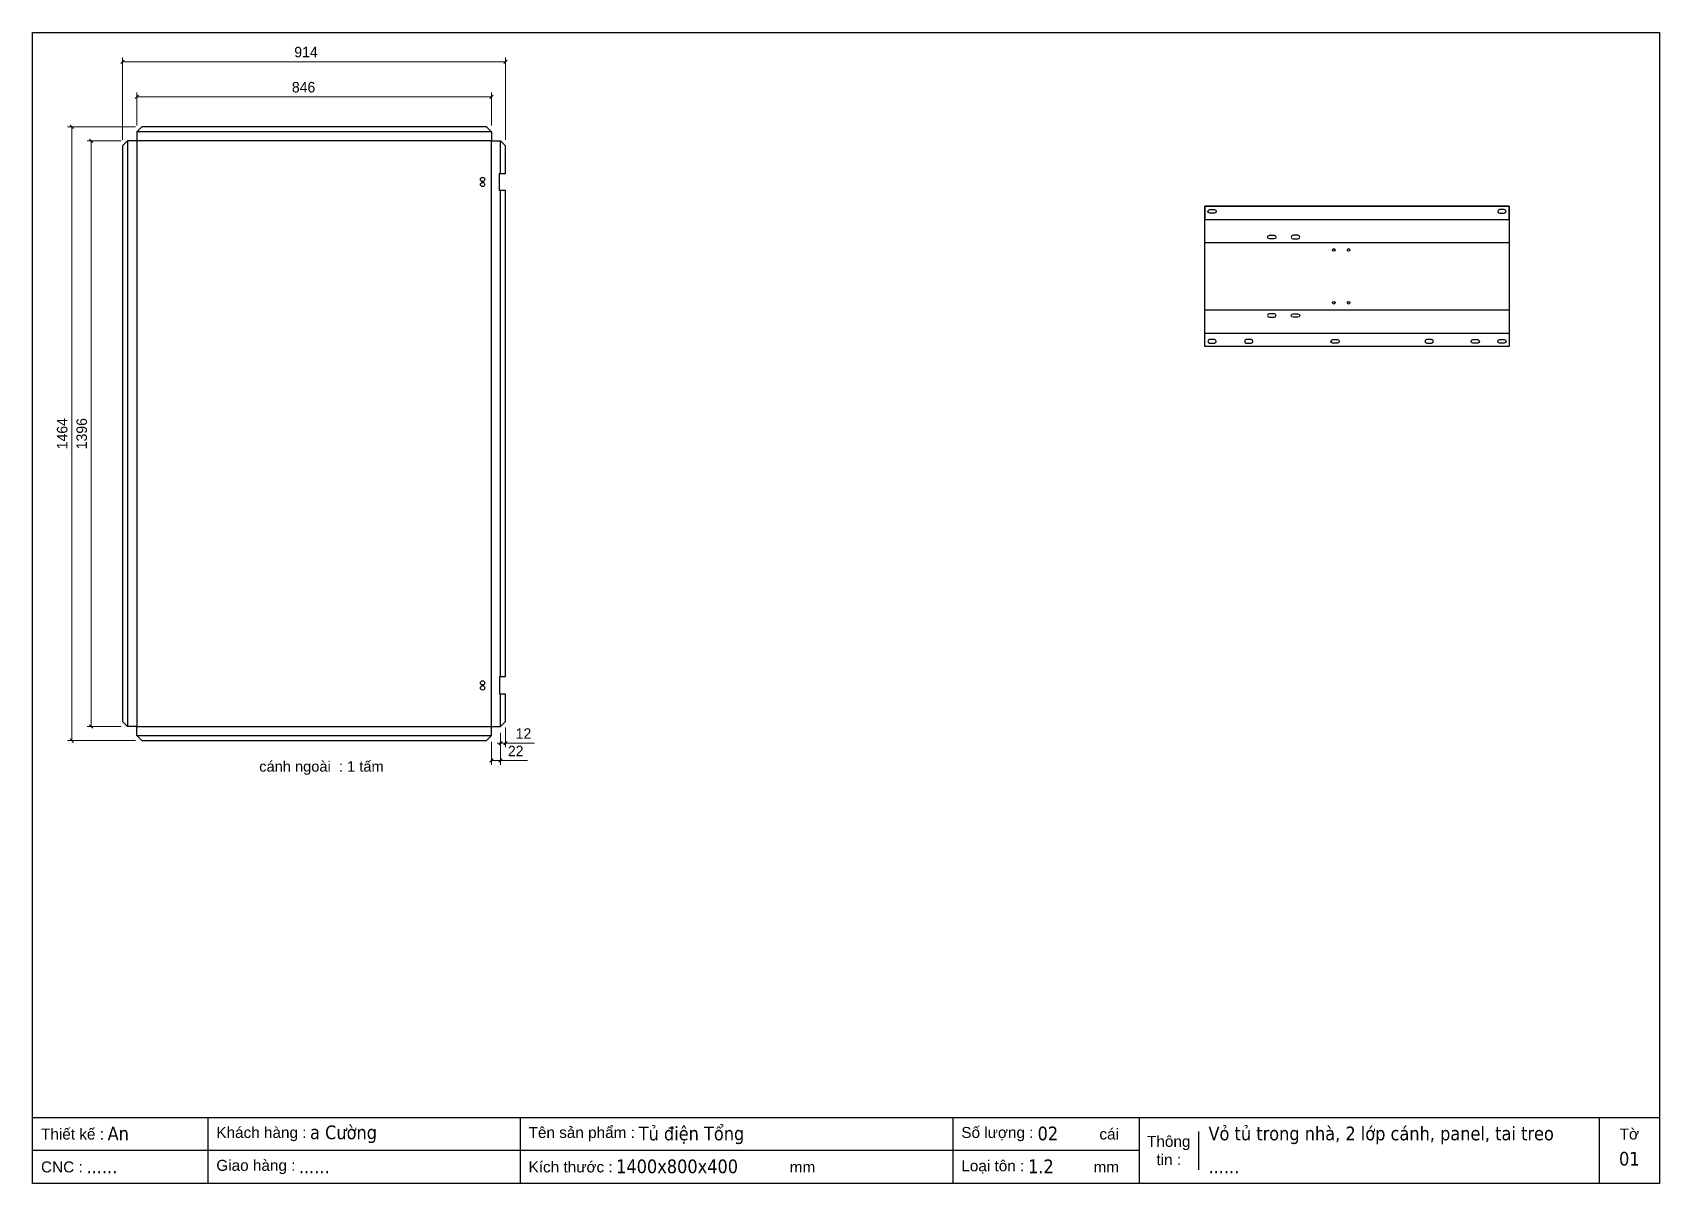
# Model space of a CAD drawing. Header units: millimetres. Extents: x 0 to 3881, y 0 to 2744.
import ezdxf
from ezdxf.enums import TextEntityAlignment as Align

# ---------------------------------------------------------------- set-up
doc = ezdxf.new("R2010")
doc.units = ezdxf.units.MM
doc.layers.add('DIM', color=253, linetype='Continuous')
doc.styles.add('Arial', font='arial.ttf')
doc.styles.add('Tahoma (Input Text)', font='tahoma.ttf')
doc.dimstyles.new('Dim-25', dxfattribs={"dimtxt": 25, "dimasz": 8, "dimexe": 10, "dimexo": 15, "dimgap": 10, "dimtad": 1, "dimdec": 0, "dimtxsty": 'Standard', "dimblk": 'OBLIQUE', "dimcen": 10, "dimclrd": 5, "dimclre": 5, "dimclrt": 3, "dimazin": 3, "dimtfac": 1, "dimtdec": 0, "dimtmove": 0, "dimatfit": 3, "dimldrblk": 'OBLIQUE', "dimlwd": 9, "dimlwe": 9})

# ---------------------------------------------------------------- blocks, each defined once
blk = doc.blocks.new('khungtenAsean2')
at = {"color": 7}
for p, q in [((2970, -1980), (0, -1980)), ((320, -1980), (320, -2100)), ((890, -1980), (890, -2100)), ((1680, -1980), (1680, -2100)), ((2020, -1980), (2020, -2100)), ((2860, -1980), (2860, -2100)), ((2128.3, -2005), (2128.3, -2075)), ((2020, -2040), (0, -2040))]:
    blk.add_line(p, q, dxfattribs=at)
blk.add_lwpolyline([(0, 0), (2970, 0), (2970, -2100), (0, -2100)], close=True, dxfattribs=at)
at = {"color": 2, "char_height": 20, "style": 'Arial'}
for s, insert, width, attachment_point in [('  Thiết kế :', (0, -2010), 917.634, 4), ('  Khách hàng :', (320, -2010), 917.634, 4), ('  Tên sản phẩm :', (890, -2010), 917.634, 4), ('  Số lượng :', (1680, -2010), 917.634, 4), ('cái', (1947.6, -2010), 917.634, 4), ('Thông\\Ptin :', (2074.2, -2040), 108.311, 5), ('Tờ', (2915, -2010), 110, 5), ('  CNC :', (0, -2070), 917.634, 4), ('  Giao hàng :', (320, -2070), 917.634, 4), ('  Kích thước :', (890, -2070), 917.634, 4), ('mm', (1382.3, -2070), 917.634, 4), ('  Loại tôn :', (1680, -2070), 917.634, 4), ('mm', (1936.9, -2070), 917.634, 4)]:
    blk.add_mtext(s, dxfattribs=dict(at, insert=insert, width=width, attachment_point=attachment_point))
at = {"color": 1, "style": 'Tahoma (Input Text)', "flags": 8}
for tag, p in [('#01', (137.1, -2021.3)), ('#03', (506.6, -2019.3)), ('#05', (1106.6, -2021.3)), ('#07', (1834.7, -2021.3)), ('#09', (2146.7, -2021.3)), ('#02', (98.5, -2081.3)), ('#04', (486.1, -2081.3)), ('#06', (1065.3, -2081.3)), ('#08', (1817.4, -2081.3)), ('#10', (2146.7, -2081.3))]:
    blk.add_attdef(tag, p, '', height=25, dxfattribs=at)
blk.add_attdef('#11', text='', height=25, dxfattribs=at).set_placement((2915, -2067.3), align=Align.CENTER)
blk = doc.blocks.new('*D1')
at = {"color": 0, "linetype": 'ByBlock', "lineweight": -2}
for p, q in [((252.6, 2595), (244.6, 2587)), ((1090.6, 2587), (1098.6, 2595))]:
    blk.add_line(p, q, dxfattribs=at)
at = {"layer": 'Defpoints', "color": 0, "ltscale": 3, "transparency": 16777216}
for p in [(1094.6, 2591), (248.6, 2507.8), (1094.6, 2507.8)]:
    blk.add_point(p, dxfattribs=at)
at = {"layer": 'DIM', "color": 5, "lineweight": 9, "ltscale": 3, "transparency": 16777216}
for p, q in [((248.6, 2522.8), (248.6, 2601)), ((1094.6, 2522.8), (1094.6, 2601)), ((248.6, 2591), (1094.6, 2591))]:
    blk.add_line(p, q, dxfattribs=at)
at = {"layer": 'DIM', "color": 3, "ltscale": 3, "transparency": 16777216, "insert": (646.6, 2613.8), "char_height": 25, "attachment_point": 5}
blk.add_mtext('846', dxfattribs=at)
blk = doc.blocks.new('_Oblique')
at = {"color": 0, "linetype": 'ByBlock', "lineweight": -2}
blk.add_line((-0.5, -0.5), (0.5, 0.5), dxfattribs=at)
blk = doc.blocks.new('*D2')
at = {"color": 0, "linetype": 'ByBlock', "lineweight": -2}
for p, q in [((144.2, 2481.8), (136.2, 2489.8)), ((136.2, 1093.8), (144.2, 1085.8))]:
    blk.add_line(p, q, dxfattribs=at)
at = {"layer": 'Defpoints', "color": 0, "ltscale": 3, "transparency": 16777216}
for p in [(226.6, 2485.8), (140.2, 1089.8), (226.6, 1089.8)]:
    blk.add_point(p, dxfattribs=at)
at = {"layer": 'DIM', "color": 5, "lineweight": 9, "ltscale": 3, "transparency": 16777216}
for p, q in [((211.6, 2485.8), (130.2, 2485.8)), ((140.2, 2485.8), (140.2, 1089.8)), ((211.6, 1089.8), (130.2, 1089.8))]:
    blk.add_line(p, q, dxfattribs=at)
at = {"layer": 'DIM', "color": 3, "ltscale": 3, "transparency": 16777216, "insert": (117.4, 1787.8), "char_height": 25, "attachment_point": 5, "rotation": 90}
blk.add_mtext('1396', dxfattribs=at)
blk = doc.blocks.new('*D3')
at = {"color": 0, "linetype": 'ByBlock', "lineweight": -2}
for p, q in [((97.6, 2515.8), (89.6, 2523.8)), ((89.6, 1059.8), (97.6, 1051.8))]:
    blk.add_line(p, q, dxfattribs=at)
at = {"layer": 'Defpoints', "color": 0, "ltscale": 3, "transparency": 16777216}
for p in [(260.6, 2519.8), (93.6, 1055.8), (260.6, 1055.8)]:
    blk.add_point(p, dxfattribs=at)
at = {"layer": 'DIM', "color": 5, "lineweight": 9, "ltscale": 3, "transparency": 16777216}
for p, q in [((245.6, 2519.8), (83.6, 2519.8)), ((93.6, 2519.8), (93.6, 1055.8)), ((245.6, 1055.8), (83.6, 1055.8))]:
    blk.add_line(p, q, dxfattribs=at)
at = {"layer": 'DIM', "color": 3, "ltscale": 3, "transparency": 16777216, "insert": (70.8, 1787.8), "char_height": 25, "attachment_point": 5, "rotation": 90}
blk.add_mtext('1464', dxfattribs=at)
blk = doc.blocks.new('*D4')
at = {"color": 0, "linetype": 'ByBlock', "lineweight": -2}
for p, q in [((218.6, 2678.8), (210.6, 2670.8)), ((1124.6, 2670.8), (1132.6, 2678.8))]:
    blk.add_line(p, q, dxfattribs=at)
at = {"layer": 'Defpoints', "color": 0, "ltscale": 3, "transparency": 16777216}
for p in [(1128.6, 2674.8), (214.6, 2473.8), (1128.6, 2473.8)]:
    blk.add_point(p, dxfattribs=at)
at = {"layer": 'DIM', "color": 5, "lineweight": 9, "ltscale": 3, "transparency": 16777216}
for p, q in [((214.6, 2488.8), (214.6, 2684.8)), ((1128.6, 2488.8), (1128.6, 2684.8)), ((214.6, 2674.8), (1128.6, 2674.8))]:
    blk.add_line(p, q, dxfattribs=at)
at = {"layer": 'DIM', "color": 3, "ltscale": 3, "transparency": 16777216, "insert": (652.3, 2697.6), "char_height": 25, "attachment_point": 5}
blk.add_mtext('914', dxfattribs=at)
blk = doc.blocks.new('*D5')
at = {"color": 0, "linetype": 'ByBlock', "lineweight": -2}
for p, q in [((1112.6, 1046.2), (1120.6, 1054.2)), ((1132.6, 1054.2), (1124.6, 1046.2))]:
    blk.add_line(p, q, dxfattribs=at)
at = {"layer": 'Defpoints', "color": 0, "ltscale": 3, "transparency": 16777216}
for p in [(1116.6, 1089.8), (1128.6, 1101.8), (1128.6, 1050.2)]:
    blk.add_point(p, dxfattribs=at)
at = {"layer": 'DIM', "color": 5, "lineweight": 9, "ltscale": 3, "transparency": 16777216}
for p, q in [((1128.6, 1086.8), (1128.6, 1040.2)), ((1116.6, 1050.2), (1108.6, 1050.2)), ((1116.6, 1074.8), (1116.6, 1040.2)), ((1116.6, 1050.2), (1128.6, 1050.2)), ((1128.6, 1050.2), (1197.8, 1050.2))]:
    blk.add_line(p, q, dxfattribs=at)
at = {"layer": 'DIM', "color": 3, "ltscale": 3, "transparency": 16777216, "insert": (1171.2, 1072.8), "char_height": 25, "attachment_point": 5}
blk.add_mtext('12', dxfattribs=at)
blk = doc.blocks.new('*D6')
at = {"color": 0, "linetype": 'ByBlock', "lineweight": -2}
for p, q in [((1098.6, 1012.5), (1090.6, 1004.5)), ((1112.6, 1004.5), (1120.6, 1012.5))]:
    blk.add_line(p, q, dxfattribs=at)
at = {"layer": 'Defpoints', "color": 0, "ltscale": 3, "transparency": 16777216}
for p in [(1116.6, 1089.8), (1094.6, 1067.8), (1116.6, 1008.5)]:
    blk.add_point(p, dxfattribs=at)
at = {"layer": 'DIM', "color": 5, "lineweight": 9, "ltscale": 3, "transparency": 16777216}
for p, q in [((1094.6, 1052.8), (1094.6, 998.5)), ((1116.6, 1074.8), (1116.6, 998.5)), ((1094.6, 1008.5), (1116.6, 1008.5)), ((1116.6, 1008.5), (1180.6, 1008.5))]:
    blk.add_line(p, q, dxfattribs=at)
at = {"layer": 'DIM', "color": 3, "ltscale": 3, "transparency": 16777216, "insert": (1152.6, 1031.1), "char_height": 25, "attachment_point": 5}
blk.add_mtext('22', dxfattribs=at)

msp = doc.modelspace()

# ---------------------------------------------------------------- linework, layer by layer
at = {"color": 7, "ltscale": 3}
for p, q in [((226.6, 2485.8), (214.6, 2473.8)), ((260.6, 2519.8), (248.6, 2507.8)), ((1082.6, 2519.8), (1094.6, 2507.8)), ((1116.6, 2485.8), (1128.6, 2473.8)), ((226.6, 1089.8), (214.6, 1101.8)), ((1116.6, 1089.8), (1128.6, 1101.8)), ((260.6, 1055.8), (248.6, 1067.8)), ((1082.6, 1055.8), (1094.6, 1067.8))]:
    msp.add_line(p, q, dxfattribs=at)
for points in [[(248.6, 2507.8), (248.6, 2485.8), (226.6, 2485.8)], [(226.6, 2485.8), (226.6, 1089.8)], [(1094.6, 2507.8), (248.6, 2507.8)], [(1082.6, 2519.8), (260.6, 2519.8)], [(1094.6, 2507.8), (1094.6, 2485.8), (1116.6, 2485.8)], [(1116.6, 2408.5), (1116.6, 2485.8)], [(214.6, 2473.8), (214.6, 1101.8)], [(1128.6, 2408.5), (1128.6, 2473.8)], [(1116.6, 1208.1), (1116.6, 2367.5)], [(1128.6, 1208.1), (1128.6, 2367.5)], [(1116.6, 1089.8), (1116.6, 1167.1)], [(1128.6, 1101.8), (1128.6, 1167.1)], [(248.6, 1067.8), (248.6, 1089.8), (226.6, 1089.8)], [(1094.6, 1067.8), (1094.6, 1089.8), (1116.6, 1089.8)], [(248.6, 1067.8), (1094.6, 1067.8)], [(260.6, 1055.8), (1082.6, 1055.8)]]:
    msp.add_lwpolyline(points, dxfattribs=at)
for points in [[(248.6, 1089.8), (1094.6, 1089.8), (1094.6, 2485.8), (248.6, 2485.8)], [(2796.3, 2330.5), (3522.7, 2330.5), (3522.7, 1995.6), (2796.3, 1995.6)]]:
    msp.add_lwpolyline(points, close=True, dxfattribs=at)
at = {"color": 2, "ltscale": 3}
for points in [[(1128.6, 2367.5), (1113.6, 2367.5), (1113.6, 2408.5), (1128.6, 2408.5)], [(1128.6, 1208.1), (1113.6, 1208.1), (1113.6, 1167.1), (1128.6, 1167.1)]]:
    msp.add_lwpolyline(points, dxfattribs=at)
at = {"color": 8}
for points in [[(2796.3, 2298.5), (3522.7, 2298.5), (3522.7, 2330.5), (2796.3, 2330.5)], [(2796.3, 2243.5), (3522.7, 2243.5), (3522.7, 2082.5), (2796.3, 2082.5)], [(2796.3, 2027.5), (3522.7, 2027.5), (3522.7, 1995.6), (2796.3, 1995.6)]]:
    msp.add_lwpolyline(points, close=True, dxfattribs=at)
at = {"color": 2, "ltscale": 3}
for points in [[(2819.5, 2313.7), (2808, 2313.7, -1), (2808, 2322.2), (2819.5, 2322.2, -1)], [(3499.6, 2313.7), (3511.1, 2313.7, 1), (3511.1, 2322.2), (3499.6, 2322.2, 1)], [(2962.1, 2252.3), (2950.6, 2252.3, -1), (2950.6, 2260.8), (2962.1, 2260.8, -1)], [(3007.2, 2252.3), (3018.7, 2252.3, 1), (3018.7, 2260.8), (3007.2, 2260.8, 1)], [(2962.1, 2073.8), (2950.6, 2073.8, 1), (2950.6, 2065.3), (2962.1, 2065.3, 1)], [(3007.2, 2073.8), (3018.7, 2073.8, -1), (3018.7, 2065.3), (3007.2, 2065.3, -1)], [(2819.5, 2012.2), (2808, 2012.2, 1), (2808, 2003.7), (2819.5, 2003.7, 1)], [(2907, 2012.2), (2895.5, 2012.2, 1), (2895.5, 2003.7), (2907, 2003.7, 1)], [(3101.5, 2012.2), (3113, 2012.2, -1), (3113, 2003.7), (3101.5, 2003.7, -1)], [(3337.6, 2012.2), (3326.1, 2012.2, 1), (3326.1, 2003.7), (3337.6, 2003.7, 1)], [(3436.1, 2012.2), (3447.6, 2012.2, -1), (3447.6, 2003.7), (3436.1, 2003.7, -1)], [(3499.6, 2012.2), (3511.1, 2012.2, -1), (3511.1, 2003.7), (3499.6, 2003.7, -1)]]:
    msp.add_lwpolyline(points, format="xyb", close=True, dxfattribs=at)
for centre, radius in [((1073.6, 2394), 5), ((1073.6, 2382), 5), ((3104.5, 2226), 3), ((3139.5, 2226), 3), ((3104.5, 2100), 3), ((3139.5, 2100), 3), ((1073.6, 1193.6), 5), ((1073.6, 1181.6), 5)]:
    msp.add_circle(centre, radius, dxfattribs=at)

# ---------------------------------------------------------------- block references
at = {"color": 7}
ref = msp.add_blockref('khungtenAsean2', (0, 2744.3), dxfattribs=dict(at, xscale=1.306799999998474, yscale=1.306799999998474, zscale=1.306799999998474))
ref.add_attrib('#11', '01', dxfattribs={"color": 1, "height": 32.67, "style": 'Tahoma (Input Text)'}).set_placement((3809.3, 42.7), align=Align.CENTER)
ref.add_attrib('#09', 'Vỏ tủ trong nhà, 2 lớp cánh, panel, tai treo', (2805.3, 102.9), dxfattribs={"color": 1, "height": 32.67, "style": 'Tahoma (Input Text)'})
ref.add_attrib('#10', '......', (2805.3, 24.5), dxfattribs={"color": 1, "height": 32.67, "style": 'Tahoma (Input Text)'})
ref.add_attrib('#08', '1.2', (2375, 24.5), dxfattribs={"color": 1, "height": 32.67, "style": 'Tahoma (Input Text)'})
ref.add_attrib('#07', '02', (2397.6, 102.9), dxfattribs={"color": 1, "height": 32.67, "style": 'Tahoma (Input Text)'})
ref.add_attrib('#06', '1400x800x400', (1392.2, 24.5), dxfattribs={"color": 1, "height": 32.67, "style": 'Tahoma (Input Text)'})
ref.add_attrib('#05', 'Tủ điện Tổng', (1446.1, 102.9), dxfattribs={"color": 1, "height": 32.67, "style": 'Tahoma (Input Text)'})
ref.add_attrib('#04', '......', (635.2, 24.5), dxfattribs={"color": 1, "height": 32.67, "style": 'Tahoma (Input Text)'})
ref.add_attrib('#03', 'a Cường', (662, 105.5), dxfattribs={"color": 1, "height": 32.67, "style": 'Tahoma (Input Text)'})
ref.add_attrib('#02', '......', (128.7, 24.5), dxfattribs={"color": 1, "height": 32.67, "style": 'Tahoma (Input Text)'})
ref.add_attrib('#01', 'An', (179.1, 102.9), dxfattribs={"color": 1, "height": 32.67, "style": 'Tahoma (Input Text)'})

# ---------------------------------------------------------------- texts
at = {"color": 7, "insert": (689.2, 990.6), "char_height": 25, "width": 699.046, "attachment_point": 5}
msp.add_mtext('{\\fArial|b0|i0|c0|p34;cánh ngoài  : 1 tấm}', dxfattribs=at)

# ---------------------------------------------------------------- dimensions: what is measured, and where the dimension line sits
at = {"layer": 'DIM', "color": 7, "ltscale": 3}
for base, p1, p2, picture, middle in [((1128.6, 2674.8), (214.6, 2473.8), (1128.6, 2473.8), '*D4', (652.3, 2674.8)), ((1094.6, 2591), (248.6, 2507.8), (1094.6, 2507.8), '*D1', (646.6, 2591))]:
    dim = msp.add_linear_dim(base=base, p1=p1, p2=p2, dimstyle='Dim-25', dxfattribs=at)
    dim.commit()
    dim.dimension.update_dxf_attribs({"geometry": picture, "text_midpoint": middle, "dimtype": 160})
for base, p1, p2, picture, middle in [((93.6, 1055.8), (260.6, 2519.8), (260.6, 1055.8), '*D3', (70.8, 1787.8)), ((140.2, 1089.8), (226.6, 2485.8), (226.6, 1089.8), '*D2', (117.4, 1787.8))]:
    dim = msp.add_linear_dim(base=base, p1=p1, p2=p2, angle=90, dimstyle='Dim-25', dxfattribs=at)
    dim.commit()
    dim.dimension.update_dxf_attribs({"geometry": picture, "text_midpoint": middle})
for base, p1, p2, picture, middle in [((1116.6, 1008.5), (1094.6, 1067.8), (1116.6, 1089.8), '*D6', (1152.6, 1031.1)), ((1128.6, 1050.2), (1116.6, 1089.8), (1128.6, 1101.8), '*D5', (1171.2, 1072.8))]:
    dim = msp.add_linear_dim(base=base, p1=p1, p2=p2, dimstyle='Dim-25', dxfattribs=at)
    dim.commit()
    dim.dimension.update_dxf_attribs({"geometry": picture, "text_midpoint": middle})

doc.saveas('drawing.dxf')
